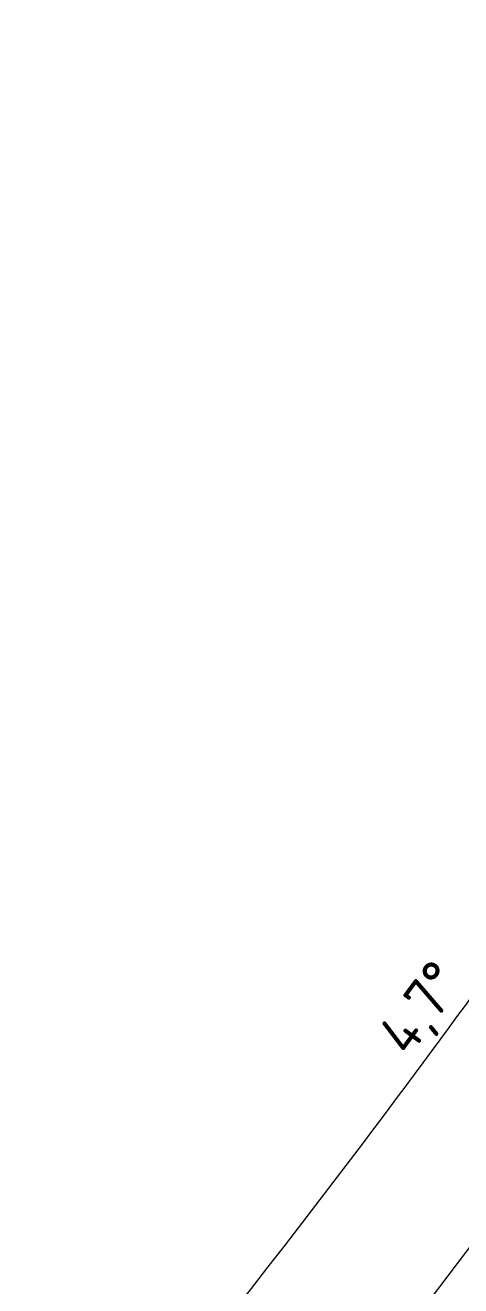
# Model space of a CAD drawing. Header units: millimetres. Extents: x -243740 to 150609, y -473655 to -165121.
# Drawn here: x 86020 to 90160, y -362480 to -350497 of the extents above; entities that cross this region are included whole.
import ezdxf

# ---------------------------------------------------------------- set-up
doc = ezdxf.new("R2010")
doc.units = ezdxf.units.MM
doc.linetypes.add('Штрих', pattern=[6.350000000000002, 3.175000000000001, -3.175000000000001])
doc.layers.add('A-ANNO-DIMS', color=7, linetype='Continuous', lineweight=9)
doc.layers.add('АР_монолит', color=252, linetype='Continuous', lineweight=50)
doc.layers.add('Вставка', color=252, linetype='Continuous')
doc.styles.add('GOST 2.304', font='')
doc.styles.get('GOST 2.304').set_extended_font_data('GOST Common')
doc.linetypes.add('Truba', pattern='A,3e-05,[4,MSH_7,S=1,R=0,X=0,Y=0],-3.022072', length=3.022102)
doc.dimstyles.new('М-200', dxfattribs={"dimtxt": 400, "dimasz": 160, "dimexe": 200, "dimexo": 400, "dimgap": 50, "dimtad": 1, "dimdec": 0, "dimzin": 0, "dimdsep": 46, "dimtxsty": 'GOST 2.304', "dimblk": 'ARCHTICK', "dimcen": 180, "dimdle": 200, "dimadec": 0, "dimazin": 0, "dimtfac": 1, "dimtdec": 0, "dimtmove": 1, "dimatfit": 0, "dimfxl": 1, "dimtolj": 1, "dimtzin": 0, "dimarcsym": 0})

# ---------------------------------------------------------------- blocks, each defined once
blk = doc.blocks.new('_ArchTick')
at = {"color": 0, "linetype": 'ByBlock', "const_width": 0.15}
blk.add_lwpolyline([(-0.5, -0.5), (0.5, 0.5)], dxfattribs=at)
blk = doc.blocks.new('*D46')
at = {"layer": 'A-ANNO-DIMS', "color": 0, "lineweight": -2, "transparency": 16777216}
blk.add_arc((-165703.7676731799, -113309.3101140604), 107894.1889250758, 269.9999981265246, 325.9999989582677, dxfattribs=at)
at = {"layer": 'Defpoints', "color": 0, "lineweight": 30, "transparency": 16777216}
for p in [(-165703.7676731799, -113309.3091635258), (-165703.7668851693, -113309.3106455803), (-75741.26265267245, -173989.7883267059), (-131170.9544618714, -215527.9034105485), (-165703.7712240207, -221903.312837654)]:
    blk.add_point(p, dxfattribs=at)
at = {"layer": 'A-ANNO-DIMS', "color": 0, "lineweight": -2, "transparency": 16777216, "xscale": 160, "yscale": 160, "zscale": 160}
for p, rotation in [((-76255.43229090606, -173642.9765130139), 55.99999895826774), ((-165703.771201138, -221203.4990391362), 179.9999981265246)]:
    blk.add_blockref('_ArchTick', p, dxfattribs=dict(at, rotation=rotation))
at = {"layer": 'A-ANNO-DIMS', "color": 0, "transparency": 16777216, "insert": (-114299.5111252726, -207821.9792714138), "char_height": 400, "attachment_point": 5, "rotation": 28.54121534937681, "style": 'GOST 2.304'}
blk.add_mtext('\\A1;56,0%%D', dxfattribs=at)
blk = doc.blocks.new('*D57')
at = {"layer": 'A-ANNO-DIMS', "color": 0, "lineweight": -2}
blk.add_arc((-165703.7545810754, -113309.3189447968), 106486.7853350677, 321.333331546787, 325.9999989582678, dxfattribs=at)
at = {"layer": 'Defpoints', "color": 0, "lineweight": 30, "transparency": 16777216}
for p in [(-165703.7699125717, -113309.3066765889), (-165703.7668851693, -113309.3106455803), (-75741.26265267248, -173989.7883267059), (-80784.06583414084, -177559.4700272694), (-81460.63121027479, -180720.3613930552)]:
    blk.add_point(p, dxfattribs=at)
at = {"layer": 'A-ANNO-DIMS', "color": 0, "lineweight": -2, "xscale": 160, "yscale": 160, "zscale": 160}
for p, rotation in [((-77422.20964035793, -172855.9752226843), 55.99999895826774), ((-82559.51074598817, -179841.0419653857), 231.333331546787)]:
    blk.add_blockref('_ArchTick', p, dxfattribs=dict(at, rotation=rotation))
at = {"layer": 'A-ANNO-DIMS', "color": 0, "insert": (-80153.35405372363, -176228.9993724035), "char_height": 400, "attachment_point": 5, "rotation": 53.66666525252735, "style": 'GOST 2.304'}
blk.add_mtext('\\A1;4,7%%D', dxfattribs=at)
blk = doc.blocks.new('Оси200')
at = {"layer": 'A-ANNO-DIMS'}
dim = blk.add_angular_dim_2l(base=(-131170.9544618714, -215527.9034105485), line1=((-165703.7668851693, -113309.3106455803), (-75741.26265267248, -173989.7883267059)), line2=((-165703.7676731799, -113309.3091635258), (-165703.7712240207, -221903.312837654)), text='56,0%%D', dimstyle='М-200', override={"dimadec": 2, "dimtmove": 2}, dxfattribs=at)
dim.commit()
dim.dimension.update_dxf_attribs({"geometry": '*D46', "text_midpoint": (-114299.5111252726, -207821.9792714138), "dimtype": 130})
dim = blk.add_angular_dim_2l(base=(-80784.06583414084, -177559.4700272694), line1=((-165703.7668851693, -113309.3106455803), (-75741.26265267248, -173989.7883267059)), line2=((-165703.7699125716, -113309.3066765889), (-81460.63121027476, -180720.3613930551)), text='4,7%%D', dimstyle='М-200', dxfattribs=at)
dim.commit()
dim.dimension.update_dxf_attribs({"geometry": '*D57', "text_midpoint": (-80153.35405372364, -176228.9993724035)})
blk = doc.blocks.new('A$C010e0e93')
at = {"layer": 'A-ANNO-DIMS'}
blk.add_blockref('Оси200', (404603.7451010537, 213803.6186243605), dxfattribs=at)

msp = doc.modelspace()

# ---------------------------------------------------------------- block references
at = {"layer": 'Вставка', "linetype": 'Truba', "lineweight": 30, "ltscale": 100}
msp.add_blockref('A$C010e0e93', (-234640.0057934705, -397437.2428392196), dxfattribs=at)

doc.saveas('drawing.dxf')
